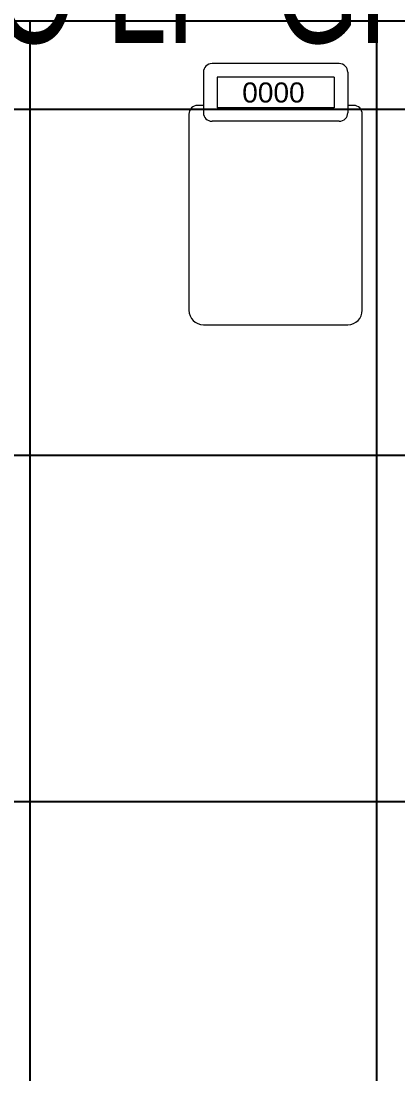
# Model space of a CAD drawing. Header units: inches. Extents: x -12418 to 57169, y -29325 to 19878.
# Drawn here: x 33584 to 34236, y -4672 to -2847 of the extents above; entities that cross this region are included whole.
import ezdxf
from ezdxf import colors
from ezdxf.entities.mleader import LeaderData, LeaderLine
from ezdxf.math import Vec2, Vec3

# ---------------------------------------------------------------- set-up
doc = ezdxf.new("R2010")
doc.units = ezdxf.units.IN
doc.header["$LTSCALE"] = 25
doc.header["$MEASUREMENT"] = 0
doc.linetypes.add('DASHDOT', pattern=[25.4, 12.7, -6.35, 0, -6.35])
doc.layers.get('0').update_dxf_attribs({"color": 8})
doc.layers.add('00-Ground Floor$0$False Ceiling', color=251, linetype='Continuous')
for name, color, linetype, lineweight in [('00-Ground Floor$0$LOADING', 253, 'Continuous', 5), ('00-Ground Floor$0$Walls', 251, 'Continuous', 5), ('E-LITE-CLNG-CNDT', 6, 'DASHDOT', 35), ('E-LITE-TEXT', 6, 'Continuous', 25)]:
    doc.layers.add(name, color=color, linetype=linetype, lineweight=lineweight)
doc.styles.add('00-Ground Floor$0$Standard', font='arial.ttf')
doc.styles.add('DC_Elc_Romans', font='elc_romans.shx', dxfattribs={"width": 0.7})

# ---------------------------------------------------------------- blocks, each defined once
blk = doc.blocks.new('00-Ground Floor$0$HF13461A-P')
at = {"layer": '00-Ground Floor$0$LOADING'}
for p, q in [((0.2579, 0.4503), (0.0379, 0.4503)), ((0.0229, 0.4353), (0.0229, 0.3653)), ((0.2493, 0.4266), (0.0466, 0.4266)), ((0.0466, 0.4266), (0.0466, 0.3739)), ((0.2493, 0.4266), (0.2493, 0.3739)), ((0.2729, 0.4353), (0.2729, 0.3653)), ((0.0229, 0.3778), (0.0129, 0.3778)), ((0.2493, 0.3739), (0.0466, 0.3739)), ((0.2829, 0.3778), (0.2729, 0.3778)), ((-0.0021, 0.3628), (-0.0021, 0.0228)), ((0.2579, 0.3503), (0.0379, 0.3503)), ((0.2979, 0.0228), (0.2979, 0.3628)), ((0.0229, -0.0022), (0.2729, -0.0022))]:
    blk.add_line(p, q, dxfattribs=at)
for centre, radius, start, end in [((0.0379, 0.4353), 0.015, 90, 180), ((0.2579, 0.4353), 0.015, 0, 90), ((0.0129, 0.3628), 0.015, 90, 180), ((0.0379, 0.3653), 0.015, 180, 270), ((0.2579, 0.3653), 0.015, 270, 0), ((0.2829, 0.3628), 0.015, 0, 90), ((0.0229, 0.0228), 0.025, 180, 270), ((0.2729, 0.0228), 0.025, 270, 0)]:
    blk.add_arc(centre, radius, start, end, dxfattribs=at)
at = {"layer": '00-Ground Floor$0$LOADING', "style": '00-Ground Floor$0$Standard'}
blk.add_text('0000', height=0.03477, dxfattribs=at).set_placement((0.0901, 0.3829))
blk = doc.blocks.new('00-Ground Floor$0$A$Ce9e1c4c3')
at = {"layer": '00-Ground Floor$0$False Ceiling', "color": 254}
blk.add_line((-64050.5, -2847.4, 0), (-68550.5, -2847.4, 0), dxfattribs=at)
at = {"layer": '00-Ground Floor$0$False Ceiling', "color": 254, "linetype": 'Continuous'}
for p, q in [((-66400, -6967.4), (-66400, -2847.4)), ((-65800, -6967.4), (-65800, -2847.4)), ((-68550.5, -3000), (-64050.5, -3000)), ((-68550.5, -3600), (-64050.5, -3600)), ((-68550.5, -4200), (-64050.5, -4200))]:
    blk.add_line(p, q, dxfattribs=at)
blk = doc.blocks.new('00-Ground Floor')
at = {"layer": '00-Ground Floor$0$Walls'}
blk.add_line((35949.5, -2847.4, 0), (31449.5, -2847.4, 0), dxfattribs=at)
at = {"layer": '00-Ground Floor$0$False Ceiling', "color": 254}
blk.add_blockref('00-Ground Floor$0$A$Ce9e1c4c3', (100000, 0), dxfattribs=at)
at = {"layer": '00-Ground Floor$0$LOADING', "lineweight": 0, "xscale": 1000, "yscale": 1000, "zscale": 1000}
blk.add_blockref('00-Ground Floor$0$HF13461A-P', (33876.7, -3371.5, 0), dxfattribs=at)
blk = doc.blocks.new('DC_Arrow-ArrowEllipse')
at = {"color": 0}
blk.add_ellipse((0, 0), major_axis=(0.4, 0), ratio=0.4, dxfattribs=at)
at = {"color": 0, "ltscale": 0.5}
blk.add_solid([(-1.4, 0.1667), (-0.4, 0), (-1.4, -0.1667)], dxfattribs=at)

msp = doc.modelspace()

# ---------------------------------------------------------------- block references
at = {"layer": 'E-LITE-CLNG-CNDT'}
msp.add_blockref('00-Ground Floor', (0, 0), dxfattribs=at)

# ---------------------------------------------------------------- leaders
at = {"layer": 'E-LITE-TEXT'}
ml = msp.add_multileader_mtext('Standard', dxfattribs=at)
ml.set_content('TO LP-GF/L13', color=256, style='DC_Elc_Romans')
ml.set_leader_properties(color=45)
ml.set_arrow_properties(name='DC_Arrow-ArrowEllipse')
ml.build(insert=Vec2(0, 0))
ml.multileader.update_dxf_attribs({"dogleg_length": 2, "arrow_head_size": 200, "scale": 100})
ctx = ml.context
ctx.base_point, ctx.scale, ctx.char_height, ctx.arrow_head_size, ctx.landing_gap_size, ctx.plane_origin = Vec3(33220.1, -2818.7, 0), 100, 200, 200, 200, Vec3(21937, -1433.9, 0)
notes = []
notes.append((ctx, [(0, (1, 1, 0), (33020.1, -2818.7, 0), (1, 0), 200, [(0, [(32700, -3135.8, 0)], 0, [])])]))
ctx.mtext.insert, ctx.mtext.flow_direction = Vec3(33420.1, -2685.4, 0), 5
for ctx, leaders in notes:
    for number, flags, end, landing, length, lines in leaders:
        leader = LeaderData()
        leader.index, (leader.has_last_leader_line, leader.has_dogleg_vector, leader.attachment_direction) = number, flags
        leader.last_leader_point, leader.dogleg_vector, leader.dogleg_length = Vec3(end), Vec3(landing), length
        for number, points, colour, breaks in lines:
            line = LeaderLine()
            line.index, line.vertices, line.color, line.breaks = number, Vec3.list(points), colors.encode_raw_color(colour), breaks
            leader.lines.append(line)
        ctx.leaders.append(leader)

doc.saveas('drawing.dxf')
